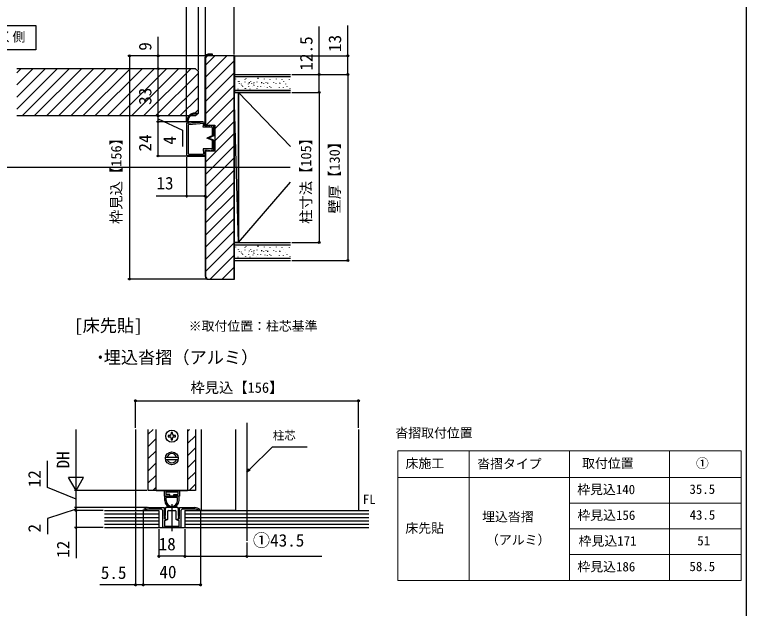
# Model space of a CAD drawing. Units: millimetres, scale not verified. Extents: x -525 to 525, y -783 to 779.
# Drawn here: x 14 to 525, y -9 to 406 of the extents above; entities that cross this region are included whole.
import ezdxf
from ezdxf.enums import TextEntityAlignment as Align

# ---------------------------------------------------------------- set-up
doc = ezdxf.new("R2010")
doc.units = ezdxf.units.MM
doc.header["$LTSCALE"] = 4
doc.layers.add('0-1_TABLE1', color=7, linetype='Continuous', lineweight=18)
for name, color, linetype in [('0-2_USER1', 3, 'Continuous'), ('0-3_YKK_11', 7, 'Continuous'), ('0-4_YKK_12', 2, 'Continuous'), ('0-5_YKK_13', 4, 'Continuous'), ('0-7_YKK_D', 6, 'Continuous'), ('0-8_YKK_ZWAK', 7, 'Continuous'), ('0-9_YSS_K', 3, 'Continuous'), ('0-A_YSS_KE', 3, 'Continuous')]:
    doc.layers.add(name, color=color, linetype=linetype)
doc.styles.add('ＭＳ ゴシック', font='')
doc.styles.get('ＭＳ ゴシック').set_extended_font_data('MS Gothic')

msp = doc.modelspace()

# ---------------------------------------------------------------- linework, layer by layer
at = {"layer": '0-1_TABLE1'}
for p, q in [((281.354, 101.222), (521.354, 101.222)), ((281.354, 101.222), (281.354, 10.642)), ((331.354, 101.222), (331.354, 10.642)), ((401.354, 101.222), (401.354, 10.642)), ((471.354, 101.222), (471.354, 10.642)), ((521.354, 101.222), (521.354, 10.642)), ((281.354, 82.642), (521.354, 82.642)), ((401.354, 64.642), (521.354, 64.642)), ((401.354, 46.642), (521.354, 46.642)), ((401.354, 28.642), (521.354, 28.642)), ((281.354, 10.642), (521.354, 10.642))]:
    msp.add_line(p, q, dxfattribs=at)
at = {"layer": '0-2_USER1'}
msp.add_lwpolyline([(28.31, 398.6), (28.31, 381.587), (-7.531, 381.587), (-7.531, 398.6)], close=True, dxfattribs=at)
at = {"layer": '0-3_YKK_11'}
for p, q in [((121.052, 59.523), (120.752, 59.223)), ((126.152, 59.223), (125.852, 59.523)), ((118.576, 55.804), (118.752, 56.077)), ((118.727, 54.523), (118.664, 54.523)), ((118.727, 54.523), (118.94, 55.036)), ((127.964, 55.036), (128.176, 54.523)), ((128.152, 56.077), (128.327, 55.804))]:
    msp.add_line(p, q, dxfattribs=at)
for points in [[(107.452, 61.523), (118.152, 61.523), (118.152, 55.618), (118.649, 55.121), (118.402, 54.523)], [(128.152, 56.077), (128.152, 58.523), (128.152, 61.023), (127.652, 61.523), (119.252, 61.523), (118.752, 61.023), (118.752, 58.523), (118.752, 56.077)], [(128.502, 54.523), (128.254, 55.121), (128.752, 55.618), (128.752, 61.523), (139.452, 61.523)], [(104.529, 59.58), (104.353, 59.523), (103.452, 59.523), (103.452, 59.766), (103.633, 60.152)], [(129.752, 59.523), (129.752, 47.523), (123.452, 47.523), (117.152, 47.523), (117.152, 59.523), (116.152, 60.523), (107.452, 60.523)], [(118.664, 54.523), (118.514, 54.161), (119.364, 53.311), (119.576, 53.223), (120.452, 53.223), (120.752, 53.523), (120.752, 59.223)], [(121.052, 59.523), (123.452, 59.523), (125.852, 59.523)], [(126.152, 59.223), (126.152, 53.523), (126.452, 53.223), (127.327, 53.223), (127.54, 53.311), (128.39, 54.161), (128.24, 54.523), (128.176, 54.523)], [(139.452, 60.523), (130.752, 60.523), (129.752, 59.523)], [(143.27, 60.152), (143.452, 59.766), (143.452, 59.523), (142.55, 59.523), (142.375, 59.58)], [(118.402, 53.923), (118.552, 53.923), (119.202, 53.273), (119.202, 52.523), (118.352, 52.523), (118.352, 48.523), (122.993, 48.523), (123.177, 48.403), (123.727, 48.403), (123.91, 48.523), (128.552, 48.523), (128.552, 52.523), (127.702, 52.523), (127.702, 53.273), (128.352, 53.923), (128.502, 53.923)], [(118.576, 55.804), (118.514, 55.461), (118.94, 55.036)], [(127.964, 55.036), (128.39, 55.461), (128.327, 55.804)]]:
    msp.add_lwpolyline(points, dxfattribs=at)
for centre, radius, start, end in [((107.452, 55.523), 6, 90, 129.5212), ((139.452, 55.523), 6, 50.4788, 90), ((107.452, 55.523), 5, 90, 125.77483), ((139.452, 55.523), 5, 54.22517, 90), ((118.402, 54.223), 0.3, 90, 270), ((128.502, 54.223), 0.3, 270, 90)]:
    msp.add_arc(centre, radius, start, end, dxfattribs=at)
at = {"layer": '0-4_YKK_12'}
for p, q in [((140, 368.329), (15, 368.329)), ((15, 365.476), (17.854, 368.329)), ((15, 356.99), (26.339, 368.329)), ((15, 348.505), (34.824, 368.329)), ((15, 340.02), (43.31, 368.329)), ((18.795, 335.329), (51.795, 368.329)), ((27.28, 335.329), (60.28, 368.329)), ((35.765, 335.329), (68.765, 368.329)), ((44.251, 335.329), (77.251, 368.329)), ((52.736, 335.329), (85.736, 368.329)), ((61.221, 335.329), (94.221, 368.329)), ((69.706, 335.329), (102.706, 368.329)), ((78.192, 335.329), (111.192, 368.329)), ((86.677, 335.329), (119.677, 368.329)), ((95.162, 335.329), (128.162, 368.329)), ((103.648, 335.329), (136.648, 368.329)), ((142, 366.329), (140, 368.329)), ((112.133, 335.329), (142, 365.197)), ((142, 337.329), (142, 366.329)), ((120.618, 335.329), (142, 356.711)), ((129.103, 335.329), (142, 348.226)), ((139.585, 337.326), (142, 339.741)), ((140, 335.329), (15, 335.329)), ((142, 337.329), (140, 335.329)), ((133.8, 330.317), (133.8, 307.828)), ((134.3, 307.328), (146.3, 307.328)), ((146.799, 307.858), (146.709, 310.355)), ((206.125, 299.328), (-179.416, 299.328)), ((175.955, 120.787), (175.955, 38.204)), ((97.955, 116.223), (97.955, 59.523)), ((106.952, 112.769), (110.406, 116.223)), ((134.452, 114.813), (135.862, 116.223)), ((143.953, 116.223), (143.955, 59.523)), ((167.953, 116.223), (167.955, 59.524)), ((253.955, 116.223), (253.955, 59.523)), ((106.952, 104.284), (112.452, 109.784)), ((134.452, 106.328), (139.952, 111.828)), ((134.452, 97.843), (139.952, 103.343)), ((106.952, 95.799), (112.452, 101.299)), ((106.952, 87.313), (112.452, 92.813)), ((134.452, 89.358), (139.952, 94.858)), ((106.952, 78.828), (112.452, 84.328)), ((134.452, 80.872), (139.952, 86.372)), ((135.588, 73.523), (139.952, 77.887)), ((110.132, 73.523), (112.452, 75.843)), ((123.452, 64.023), (123.452, 45.023)), ((167.953, 59.524), (143.955, 59.523))]:
    msp.add_line(p, q, dxfattribs=at)
msp.add_lwpolyline([(139.952, 116.223), (139.952, 73.523), (106.952, 73.523), (106.952, 116.223)], dxfattribs=at)
for centre, start, end in [((134.3, 307.828), 180, 270), ((146.3, 307.828), 270, 3.44813)]:
    msp.add_arc(centre, 0.5, start, end, dxfattribs=at)
at = {"layer": '0-5_YKK_13'}
for p, q in [((146.8, 375.329), (146.8, 376.529)), ((151.8, 377.529), (148.8, 377.529)), ((133.95, 331.828), (133.95, 330.328)), ((133.95, 330.328), (146.45, 331.328)), ((133.95, 307.828), (133.95, 330.328)), ((133.95, 307.828), (133.95, 329.863)), ((135, 308.828), (135, 329.09)), ((135.15, 331.034), (135.15, 330.424)), ((135.274, 329.389), (145.699, 330.208)), ((145.385, 327.378), (145.699, 330.208)), ((151.45, 327.378), (145.385, 327.378)), ((146.5, 328.428), (146.799, 330.957)), ((148.4, 328.428), (146.5, 328.428)), ((149.4, 328.428), (148.4, 328.828)), ((148.4, 328.828), (148.4, 328.428)), ((149.4, 328.428), (150.1, 328.428)), ((151.1, 328.428), (150.1, 328.828)), ((150.1, 328.828), (150.1, 328.428)), ((151.8, 328.428), (151.1, 328.428)), ((151.8, 328.828), (152.8, 327.828)), ((151.8, 328.828), (151.8, 328.428)), ((152.8, 321.328), (152.8, 327.828)), ((151.75, 321.641), (151.75, 327.078)), ((151.563, 321.363), (147.8, 319.828)), ((151.563, 318.292), (147.8, 319.828)), ((152.8, 321.328), (149.123, 319.828)), ((152.8, 318.328), (149.123, 319.828)), ((151.75, 312.578), (151.75, 318.014)), ((152.8, 311.828), (152.8, 318.328)), ((151.45, 312.278), (145.385, 312.278)), ((145.385, 312.278), (145.557, 308.528)), ((146.3, 307.478), (134.3, 307.478)), ((135.3, 308.528), (145.557, 308.528)), ((146.5, 311.228), (146.649, 307.849)), ((148.4, 311.228), (146.5, 311.228)), ((149.4, 311.228), (148.4, 310.828)), ((148.4, 310.828), (148.4, 311.228)), ((149.4, 311.228), (150.1, 311.228)), ((151.1, 311.228), (150.1, 310.828)), ((150.1, 310.828), (150.1, 311.228)), ((151.8, 311.228), (151.1, 311.228)), ((151.8, 310.828), (152.8, 311.828)), ((151.8, 310.828), (151.8, 311.228)), ((112.452, 73.523), (112.452, 116.223)), ((134.452, 116.223), (134.452, 73.523)), ((121.952, 112.023), (120.952, 112.023)), ((124.952, 111.023), (125.952, 111.023)), ((119.015, 96.773), (127.889, 96.773)), ((119.015, 95.273), (127.889, 95.273)), ((112.452, 73.523), (134.452, 73.523)), ((118.152, 73.523), (118.152, 69.523)), ((119.352, 73.523), (119.352, 70.723)), ((119.352, 73.523), (127.552, 73.523)), ((119.352, 72.523), (127.552, 72.523)), ((127.552, 73.523), (127.552, 70.723)), ((128.752, 73.523), (128.752, 69.523)), ((118.152, 69.523), (121.952, 69.523)), ((118.452, 66.523), (118.452, 69.523)), ((121.952, 70.723), (119.352, 70.723)), ((127.452, 68.523), (119.452, 68.523)), ((119.452, 66.523), (119.452, 68.523)), ((121.752, 70.723), (121.752, 69.523)), ((121.952, 69.523), (121.952, 70.723)), ((124.952, 70.723), (127.552, 70.723)), ((124.952, 69.523), (124.952, 70.723)), ((128.752, 69.523), (124.952, 69.523)), ((125.152, 70.723), (125.152, 69.523)), ((127.452, 66.523), (127.452, 68.523))]:
    msp.add_line(p, q, dxfattribs=at)
for points in [[(151.8, 377.529), (151.8, 378.529), (148.8, 378.529)], [(123.952, 113.023), (123.952, 114.023), (122.952, 114.023), (122.952, 113.023)], [(120.952, 112.023), (120.952, 111.023), (121.952, 111.023)], [(122.952, 110.023), (122.952, 109.023), (123.952, 109.023), (123.952, 110.023)], [(125.952, 111.023), (125.952, 112.023), (124.952, 112.023)], [(128.452, 66.523), (128.452, 69.523), (118.452, 69.523)]]:
    msp.add_lwpolyline(points, dxfattribs=at)
for centre, radius in [((123.452, 111.523), 4.25), ((123.452, 96.023), 4.5)]:
    msp.add_circle(centre, radius, dxfattribs=at)
for centre, radius, start, end in [((148.8, 376.529), 2, 90, 180), ((148.8, 376.529), 1, 90, 113.54302), ((139.45, 331.828), 5.5, 73.48217, 180), ((139.45, 331.828), 4.7, 73.48217, 173.85561), ((140.9, 336.717), 0.4, 253.48217, 0), ((140.9, 336.717), 0.4, 0, 73.48217), ((134.75, 331.828), 0.3, 116.88027, 262.81924), ((134.479, 332.363), 0.3, 296.88027, 353.85561), ((134.65, 331.034), 0.5, 0, 82.81924), ((135.3, 329.09), 0.3, 94.96974, 180), ((146.45, 330.978), 0.35, 356.55187, 90), ((151.45, 327.078), 0.3, 0, 90), ((151.45, 321.641), 0.3, 292.195, 0), ((151.45, 318.014), 0.3, 0, 67.805), ((151.45, 312.578), 0.3, 270, 0), ((134.3, 307.828), 0.35, 180, 270), ((135.3, 308.828), 0.3, 180, 270), ((146.3, 307.828), 0.35, 270, 3.44813), ((121.952, 113.023), 1, 270, 0), ((124.952, 113.023), 1, 180, 270), ((121.952, 110.023), 1, 0, 90), ((124.952, 110.023), 1, 90, 180), ((123.452, 96.023), 3.25, 13.34236, 166.65764), ((123.452, 96.023), 3.25, 193.34236, 346.65764), ((123.452, 66.523), 5, 180, 0), ((123.452, 66.523), 4, 180, 0)]:
    msp.add_arc(centre, radius, start, end, dxfattribs=at)
at = {"layer": '0-7_YKK_D'}
for p, q in [((167, 378.329), (167, 530.329)), ((142, 367.329), (142, 490.329)), ((142, 367.329), (142, 490.329)), ((147, 376.329), (147, 490.329)), ((147, 376.329), (147, 490.329)), ((167, 378.329), (167, 490.329)), ((133.8, 331.317), (133.8, 470.329)), ((148, 377.329), (92.8, 377.329)), ((93.8, 377.329), (93.8, 221.329)), ((147.8, 377.329), (112.8, 377.329)), ((168, 377.329), (247.416, 377.329)), ((138.225, 368.329), (112.8, 368.329)), ((137.5, 368.329), (112.8, 368.329)), ((113.8, 335.329), (113.8, 368.329)), ((207.416, 364.33), (247.416, 364.33)), ((207.416, 364.329), (227.416, 364.329)), ((207.416, 364.329), (247.416, 364.329)), ((246.416, 364.33), (246.416, 234.329)), ((207.416, 351.829), (227.416, 351.829)), ((207.416, 351.829), (227.416, 351.829)), ((226.416, 351.829), (226.416, 246.829)), ((130.861, 335.329), (112.8, 335.329)), ((131.861, 335.329), (112.8, 335.329)), ((113.8, 331.328), (113.8, 335.329)), ((145.45, 331.328), (112.8, 331.328)), ((145.45, 331.328), (112.8, 331.328)), ((113.8, 307.328), (113.8, 331.328)), ((133.3, 307.328), (112.8, 307.328)), ((133.8, 306.831), (133.8, 278.329)), ((146.8, 306.29), (146.8, 278.329)), ((207.416, 246.829), (227.416, 246.829)), ((207.416, 234.329), (247.416, 234.329)), ((148, 221.329), (92.8, 221.329)), ((97.955, 117.223), (97.955, 137.223)), ((97.955, 136.223), (253.955, 136.223)), ((253.955, 117.223), (253.955, 137.223)), ((56.468, 84.023), (56.468, 116.223)), ((56.468, 73.523), (56.468, 91.71)), ((56.468, 73.523), (51.218, 82.617)), ((61.718, 82.617), (51.218, 82.617)), ((56.468, 73.523), (61.718, 82.617)), ((105.952, 73.523), (55.468, 73.523)), ((69.73, 73.523), (55.468, 73.523)), ((56.468, 61.523), (56.468, 73.523)), ((106.452, 61.523), (55.468, 61.523)), ((106.452, 61.523), (55.468, 61.523)), ((56.468, 61.523), (56.468, 64.073)), ((56.468, 59.523), (56.468, 61.523)), ((56.468, 59.523), (56.468, 61.523)), ((75.468, 59.523), (55.468, 59.523)), ((75.468, 59.523), (55.468, 59.523)), ((56.468, 59.523), (56.468, 56.973)), ((97.955, 58.523), (97.955, 6.523)), ((103.452, 58.766), (103.452, 6.523)), ((103.452, 58.723), (103.452, 6.523)), ((143.452, 58.723), (143.452, 6.523)), ((75.468, 47.523), (55.468, 47.523)), ((114.452, 46.523), (114.452, 26.523)), ((132.452, 46.523), (132.452, 26.523)), ((132.452, 46.523), (132.452, 26.523)), ((175.955, 37.204), (175.955, 26.523)), ((132.452, 27.523), (114.452, 27.523)), ((143.452, 7.523), (103.452, 7.523))]:
    msp.add_line(p, q, dxfattribs=at)
for points in [[(226.416, 351.829), (226.416, 364.329), (226.416, 397.879)], [(246.416, 364.329), (246.416, 377.329), (246.416, 398.607)], [(113.8, 368.329), (113.8, 377.329), (113.8, 390.698)], [(113.8, 333.329), (130.916, 325.431), (130.916, 313.863)], [(146.8, 279.329), (133.8, 279.329), (112.523, 279.329)], [(175.955, 86.275), (177.758, 88.078), (193.719, 104.04), (218.111, 104.04)], [(56.468, 67.523), (36.468, 75.577), (36.468, 94.304)], [(178.241, 87.595), (175.955, 86.275), (177.275, 88.561)], [(56.468, 60.523), (36.468, 53.93), (36.468, 42.975)], [(56.468, 59.523), (56.468, 47.523), (56.468, 26.246)], [(132.452, 27.523), (175.955, 27.523), (228.391, 27.523)], [(103.452, 7.523), (97.955, 7.523), (73.177, 7.523)]]:
    msp.add_lwpolyline(points, dxfattribs=at)
for centre in [(93.8, 377.329), (113.8, 377.329), (246.416, 377.329), (113.8, 368.329), (113.8, 368.329), (226.416, 364.329), (246.416, 364.33), (246.416, 364.329), (226.416, 351.829), (226.416, 351.829), (113.8, 335.329), (113.8, 335.329), (113.8, 331.328), (113.8, 331.328), (113.8, 307.328), (133.8, 279.329), (146.8, 279.329), (226.416, 246.829), (246.416, 234.329), (93.8, 221.329), (97.955, 136.223), (253.955, 136.223), (56.468, 61.523), (56.468, 61.523), (56.468, 59.523), (56.468, 59.523), (56.468, 47.523), (114.452, 27.523), (132.452, 27.523), (132.452, 27.523), (175.955, 27.523), (97.955, 7.523), (103.452, 7.523), (103.452, 7.523), (143.452, 7.523)]:
    msp.add_circle(centre, 0.637, dxfattribs=at)
at = {"layer": '0-8_YKK_ZWAK'}
msp.add_lwpolyline([(-525, -783.3), (525, -783.3), (525, 746.7)], dxfattribs=at)
at = {"layer": '0-9_YSS_K'}
for p, q in [((147, 370.835), (153.495, 377.329)), ((147, 362.35), (161.98, 377.329)), ((147, 353.864), (167, 373.864)), ((147, 345.379), (167, 365.379)), ((167.2, 364.33), (206.416, 364.33)), ((167.2, 362.83), (206.416, 362.83)), ((168.043, 361.235), (168.043, 361.035)), ((169.837, 359.665), (169.837, 359.465)), ((170.438, 359.328), (170.438, 359.128)), ((170.539, 358.144), (170.539, 357.944)), ((174.363, 360.786), (174.363, 360.586)), ((174.435, 359.216), (174.435, 359.016)), ((175.108, 361.571), (175.108, 361.371)), ((177.575, 358.88), (177.575, 358.68)), ((177.604, 358.48), (177.604, 358.28)), ((178.315, 359.665), (178.315, 359.465)), ((179.017, 358.144), (179.017, 357.944)), ((180.715, 358.992), (180.715, 358.792)), ((182.913, 359.216), (182.913, 359.016)), ((183.586, 361.571), (183.586, 361.371)), ((183.63, 362.02), (183.63, 361.82)), ((186.053, 358.88), (186.053, 358.68)), ((186.082, 358.48), (186.082, 358.28)), ((186.127, 358.929), (186.127, 358.729)), ((187.555, 358.319), (187.555, 358.119)), ((187.892, 361.235), (187.892, 361.035)), ((189.193, 358.992), (189.193, 358.792)), ((190.247, 358.431), (190.247, 358.231)), ((190.388, 358.144), (190.388, 357.944)), ((191.929, 360.786), (191.929, 360.586)), ((194.605, 358.929), (194.605, 358.729)), ((196.034, 358.319), (196.034, 358.119)), ((196.37, 361.235), (196.37, 361.035)), ((198.725, 358.431), (198.725, 358.231)), ((198.866, 358.144), (198.866, 357.944)), ((200.407, 360.786), (200.407, 360.586)), ((201.417, 359.328), (201.417, 359.128)), ((205.342, 360.786), (205.342, 360.586)), ((147, 336.894), (167, 356.894)), ((167.2, 353.33), (206.416, 353.33)), ((169.53, 354.331), (169.53, 354.131)), ((171.925, 357.695), (171.925, 357.495)), ((171.968, 357.758), (171.968, 357.558)), ((172.333, 356.574), (172.333, 356.374)), ((172.934, 356.238), (172.934, 356.038)), ((174.464, 354.668), (174.464, 354.468)), ((174.953, 354.555), (174.953, 354.355)), ((176.859, 357.695), (176.859, 357.495)), ((176.931, 356.125), (176.931, 355.925)), ((178.008, 354.331), (178.008, 354.131)), ((180.071, 355.789), (180.071, 355.589)), ((180.446, 357.758), (180.446, 357.558)), ((180.811, 356.574), (180.811, 356.374)), ((182.942, 354.668), (182.942, 354.468)), ((183.211, 355.901), (183.211, 355.701)), ((185.409, 356.125), (185.409, 355.925)), ((188.549, 355.789), (188.549, 355.589)), ((190.052, 355.228), (190.052, 355.028)), ((191.689, 355.901), (191.689, 355.701)), ((192.743, 355.34), (192.743, 355.14)), ((198.53, 355.228), (198.53, 355.028)), ((201.221, 355.34), (201.221, 355.14)), ((202.904, 357.695), (202.904, 357.495)), ((203.913, 356.238), (203.913, 356.038)), ((205.931, 354.555), (205.931, 354.355)), ((147.421, 328.829), (167, 348.408)), ((167, 351.83), (206.416, 351.83)), ((170, 351.83), (167, 351.83)), ((206.416, 351.83), (170, 351.829)), ((170, 351.83), (170, 246.83)), ((170, 351.829), (206.416, 314.02)), ((170, 246.829), (170, 351.829)), ((153.5, 326.423), (167, 339.923)), ((153.5, 317.938), (167, 331.438)), ((147, 302.953), (167, 322.953)), ((147, 294.467), (167, 314.467)), ((147, 285.982), (167, 305.982)), ((147, 277.497), (167, 297.497)), ((147, 269.011), (167, 289.011)), ((170, 246.829), (206.416, 289.085)), ((147, 260.526), (167, 280.526)), ((147, 252.041), (167, 272.041)), ((147, 243.556), (167, 263.556)), ((147, 235.07), (167, 255.07)), ((147, 226.585), (167, 246.585)), ((170, 246.83), (167, 246.83)), ((167, 246.829), (206.416, 246.829)), ((170, 246.829), (206.416, 246.829)), ((167.2, 245.329), (206.416, 245.329)), ((168.043, 243.733), (168.043, 243.533)), ((169.837, 242.163), (169.837, 241.963)), ((170.438, 241.827), (170.438, 241.627)), ((170.539, 240.643), (170.539, 240.443)), ((174.363, 243.285), (174.363, 243.085)), ((174.435, 241.715), (174.435, 241.515)), ((175.108, 244.07), (175.108, 243.87)), ((177.575, 241.378), (177.575, 241.178)), ((177.604, 240.979), (177.604, 240.779)), ((178.315, 242.163), (178.315, 241.963)), ((179.017, 240.643), (179.017, 240.443)), ((180.715, 241.491), (180.715, 241.291)), ((182.913, 241.715), (182.913, 241.515)), ((183.586, 244.07), (183.586, 243.87)), ((183.63, 244.518), (183.63, 244.318)), ((186.053, 241.378), (186.053, 241.178)), ((186.082, 240.979), (186.082, 240.779)), ((186.127, 241.428), (186.127, 241.228)), ((187.555, 240.818), (187.555, 240.618)), ((187.892, 243.733), (187.892, 243.533)), ((189.193, 241.491), (189.193, 241.291)), ((190.247, 240.93), (190.247, 240.73)), ((190.388, 240.643), (190.388, 240.443)), ((191.929, 243.285), (191.929, 243.085)), ((194.605, 241.428), (194.605, 241.228)), ((196.034, 240.818), (196.034, 240.618)), ((196.37, 243.733), (196.37, 243.533)), ((198.725, 240.93), (198.725, 240.73)), ((198.866, 240.643), (198.866, 240.443)), ((200.407, 243.285), (200.407, 243.085)), ((201.417, 241.827), (201.417, 241.627)), ((205.342, 243.285), (205.342, 243.085)), ((150.23, 221.329), (167, 238.1)), ((167.2, 235.829), (206.416, 235.829)), ((169.53, 236.83), (169.53, 236.63)), ((171.925, 240.194), (171.925, 239.994)), ((171.968, 240.257), (171.968, 240.057)), ((172.333, 239.073), (172.333, 238.873)), ((172.934, 238.736), (172.934, 238.536)), ((174.464, 237.166), (174.464, 236.966)), ((174.953, 237.054), (174.953, 236.854)), ((176.859, 240.194), (176.859, 239.994)), ((176.931, 238.624), (176.931, 238.424)), ((178.008, 236.83), (178.008, 236.63)), ((180.071, 238.288), (180.071, 238.088)), ((180.446, 240.257), (180.446, 240.057)), ((180.811, 239.073), (180.811, 238.873)), ((182.942, 237.166), (182.942, 236.966)), ((183.211, 238.4), (183.211, 238.2)), ((185.409, 238.624), (185.409, 238.424)), ((188.549, 238.288), (188.549, 238.088)), ((190.052, 237.727), (190.052, 237.527)), ((191.689, 238.4), (191.689, 238.2)), ((192.743, 237.839), (192.743, 237.639)), ((198.53, 237.727), (198.53, 237.527)), ((201.221, 237.839), (201.221, 237.639)), ((202.904, 240.194), (202.904, 239.994)), ((203.913, 238.736), (203.913, 238.536)), ((205.931, 237.054), (205.931, 236.854)), ((167.2, 234.329), (206.416, 234.329)), ((158.715, 221.329), (167, 229.614)), ((76.468, 59.523), (114.452, 59.523)), ((76.468, 57.123), (114.452, 57.123)), ((114.452, 59.523), (114.452, 47.523)), ((132.452, 59.523), (261.074, 59.523)), ((132.452, 59.523), (132.452, 47.523)), ((132.452, 57.123), (261.074, 57.123)), ((76.468, 54.723), (114.452, 54.723)), ((76.468, 52.323), (114.452, 52.323)), ((132.452, 54.723), (261.074, 54.723)), ((132.452, 52.323), (261.074, 52.323)), ((76.468, 49.923), (114.452, 49.923)), ((76.468, 47.523), (261.074, 47.523)), ((132.452, 49.923), (261.074, 49.923))]:
    msp.add_line(p, q, dxfattribs=at)
msp.add_lwpolyline([(170, 246.83), (167, 351.83), (167, 246.83)], dxfattribs=at)
at = {"layer": '0-A_YSS_KE'}
for p, q in [((146.8, 328.929), (146.8, 375.329)), ((146.8, 311.029), (146.8, 223.329)), ((149, 221.329), (167, 221.329))]:
    msp.add_line(p, q, dxfattribs=at)
for points in [[(153.5, 326.129), (153.3, 326.129), (153.3, 328.629), (146.8, 328.629), (146.8, 375.329)], [(147, 375.329), (147, 328.829), (153.5, 328.829), (153.5, 310.829), (147, 310.829), (147, 223.329)], [(149, 377.529), (167.2, 377.529), (167.2, 352.529), (167, 352.529)], [(167, 221.329), (167, 377.329), (149, 377.329)], [(146.8, 311.029), (153.3, 311.029), (153.3, 313.529), (153.5, 313.529)], [(149, 221.129), (167.2, 221.129), (167.2, 246.129), (167, 246.129)]]:
    msp.add_lwpolyline(points, dxfattribs=at)
for centre, radius, start, end in [((149, 375.329), 2.2, 90.00001, 179.99999), ((149, 375.329), 2, 90.00001, 179.99999), ((149, 223.329), 2.2, 180.00001, 269.99999), ((149, 223.329), 2, 180.00001, 269.99999)]:
    msp.add_arc(centre, radius, start, end, dxfattribs=at)

# ---------------------------------------------------------------- texts
at = {"layer": '0-1_TABLE1', "style": 'ＭＳ ゴシック'}
for s, p in [('床施工', (286.795, 87.176)), ('沓摺タイプ', (336.9, 86.921)), ('取付位置', (410.173, 87.278)), ('①', (489.758, 87.227)), ('枠見込140', (406.772, 68.963)), ('35.5', (485.207, 69.142)), ('埋込沓摺', (340.326, 49.923)), ('枠見込156', (406.9, 50.963)), ('43.5', (485.309, 51.142)), ('床先貼', (286.667, 41.938)), ('（アルミ）', (343.036, 33.747)), ('枠見込171', (407.769, 32.963)), ('51', (490.704, 33.142)), ('枠見込186', (406.9, 14.963)), ('58.5', (485.207, 15.142))]:
    msp.add_text(s, height=6.598, dxfattribs=at).set_placement(p, align=Align.BOTTOM_LEFT)
at = {"layer": '0-2_USER1', "style": 'ＭＳ ゴシック'}
for s, height, p in [('開く側', 6.598, (-5.946, 385.397)), ('[床先貼]', 8.798, (55.104, 181.751)), ('※取付位置：柱芯基準', 6.598, (135.241, 183.177)), ('埋込沓摺（アルミ）', 8.798, (75.859, 159.501)), ('沓摺取付位置', 6.598, (279.69, 108.534)), ('FL', 6.598, (256.932, 62.045))]:
    msp.add_text(s, height=height, dxfattribs=at).set_placement(p, align=Align.BOTTOM_LEFT)
at = {"layer": '0-2_USER1', "style": 'ＭＳ ゴシック', "width": 0.9}
msp.add_text('・', height=8.798, dxfattribs=at).set_placement((68.059, 159.501), align=Align.BOTTOM_LEFT)
at = {"layer": '0-7_YKK_D', "style": 'ＭＳ ゴシック'}
for s, height, p in [('12.5', 8.798, (224.416, 367.038)), ('13', 8.798, (244.416, 380.038)), ('9', 8.798, (111.8, 380.925)), ('33', 8.798, (111.8, 343.102)), ('枠見込【156】', 7.331, (90.436, 259.812)), ('24', 8.798, (111.8, 310.43)), ('4', 8.798, (128.916, 315.25)), ('柱寸法【105】', 7.331, (223.053, 259.869)), ('壁厚【130】', 7.331, (243.053, 267.113)), ('DH', 8.798, (54.468, 88.908)), ('12', 8.798, (34.468, 75.736)), ('2', 8.798, (34.468, 44.089)), ('12', 8.798, (54.468, 26.405))]:
    msp.add_text(s, height=height, rotation=90, dxfattribs=at).set_placement(p, align=Align.BOTTOM_LEFT)
for s, height, p in [('13', 8.798, (112.682, 281.329)), ('枠見込【156】', 7.331, (136.438, 139.587)), ('柱芯', 5.865, (194.049, 107.248)), ('①43.5', 8.798, (180.096, 31.637)), ('18', 8.798, (114.213, 29.023)), ('40', 8.798, (114.724, 9.523)), ('5.5', 8.798, (73.791, 9.023))]:
    msp.add_text(s, height=height, dxfattribs=at).set_placement(p, align=Align.BOTTOM_LEFT)

doc.saveas('drawing.dxf')
